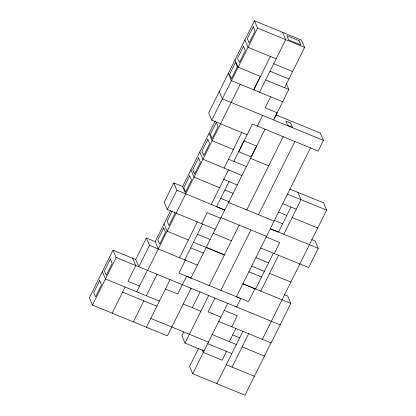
<?xml version="1.0" encoding="UTF-8"?>
<svg xmlns="http://www.w3.org/2000/svg" width="416" height="416" viewBox="0 0 416 416"><rect width="100%" height="100%" fill="white"/><g stroke="black" fill="none" stroke-linecap="round" stroke-linejoin="round"><path stroke-width="0.62" d="M247.094 134.774L211.791 120.156L208.66 112.85L254.452 20.8L301.48 40.123L304.611 47.429L284.58 87.698M135.58 259.464L113.017 250.193L89.346 297.773L92.477 305.074L167.404 335.858L191.069 288.283M92.477 305.074L116.147 257.494L113.017 250.193M146.39 238.02L135.699 259.511L138.83 266.817L149.521 245.32L146.39 238.02L155.199 241.639L158.33 248.94L197.371 265.158M229.034 181.594L216.554 206.674L224.775 210.07L185.734 193.856L182.603 186.555L173.794 182.931L164.216 202.186L167.346 209.492L215.197 229.325M112.143 313.154L125.138 287.035M167.346 209.492L176.925 190.237L173.794 182.931M211.791 120.156L231.426 80.678L282.703 101.748M254.452 20.8L257.582 28.101L231.431 80.683L228.296 73.377M155.199 241.639L170.492 210.896M182.603 186.555L215.223 120.983M172.198 210.964L167.133 221.146L168.974 225.441L174.881 213.564L174.195 211.952M136.718 291.793L147.394 270.338M147.638 270.436L240.235 84.297M133.38 321.88L143.848 300.836M146.37 295.76L157.045 274.3M270.358 56.462L253.75 89.851L260.416 76.445L238.134 67.194L235.004 59.894M259.537 92.232L285.693 39.655L282.563 32.349M179.525 257.743L197.35 221.91M224.13 168.074L241.795 132.574M146.406 327.236L170.076 279.656M201.687 223.714L207.168 212.69L220.683 218.301M211.266 204.459L228.467 169.874M184.725 259.906L202.55 224.073M233.839 161.413L252.434 124.036L318.11 151.055L323.419 140.384L320.289 133.078L276.219 114.972M185.364 260.172L178.948 273.073L190.975 278.013M270.639 96.793L265.153 107.817L277.196 112.819M257.364 126.09L262.668 115.419M190.96 278.049L265.008 129.199M274.404 118.03L276.744 113.329M273.655 119.938L288.824 89.44L286.416 83.824M192.296 307.72L200.117 292.001M183.804 331.937L181.886 335.795L185.016 343.096L204.079 350.932M209.16 285.532L239.205 225.134M246.771 209.924L283.197 136.708M185.016 343.096L208.686 295.521M214.958 298.095L208.12 311.844L220.906 317.101M220.854 290.337L250.9 229.939M258.466 214.729L294.892 141.513M198.474 348.608L189.602 366.434L192.733 373.734L244.972 395.2L270.998 342.893M192.733 373.734L227.75 303.352M310.482 147.919L236.444 296.743L248.492 301.647L254.909 288.746M236.605 306.992L240.828 298.501M290.976 207.043L278.502 232.128L270.26 228.758L318.256 248.305L308.677 267.561L260.681 248.014M231.785 326.778L237.281 315.728L224.255 310.378M229.356 341.635L235.903 328.474M273.374 253.172L255.549 289.006L242.866 283.832L290.852 303.394L271.17 342.961L218.754 321.428M274.248 253.526L279.729 242.502L266.167 236.99M283.826 234.27L301.028 199.69L297.898 192.39M226.502 351.426L222.139 360.194L203.32 352.456L202.114 349.648M260.775 291.127L278.595 255.294M216.866 383.651L242.887 331.339M232.071 367.104L248.674 333.72M262.361 339.342L326.654 210.106L323.523 202.805L289.645 189.03M287.466 194.178L326.654 210.106M282.734 203.694L296.296 209.206M292.141 217.558L317.762 227.973M269.594 273.4L290.862 282.043M274.42 220.402L282.656 223.766M251.659 266.157L264.342 271.331M248.841 271.814L261.529 276.988M257.582 28.101L304.611 47.429M276.151 58.843L248.04 47.289L244.91 39.988M269.994 71.214L288.912 78.988M265.663 79.924L288.824 89.44M323.419 140.384L222.378 98.868L219.248 91.562M250.5 158.366L268.705 165.844M228.53 159.234L246.412 166.582M224.864 189.972L233.095 193.357M278.58 212.046L286.806 215.426M228.571 202.446L274.056 221.135M311.605 239.559L315.125 241.004L318.256 248.305M176.925 190.237L185.734 193.856M221.005 217.656L266.49 236.345M213.2 233.345L231.405 240.812M255.876 257.681L268.544 262.886M206.216 247.38L224.422 254.857M224.38 254.935L193.518 242.232M284.201 294.642L287.721 296.093L290.852 303.394M149.521 245.32L158.33 248.94M240.812 298.537L186.592 276.255L177.72 294.086L165.412 289.032M116.147 257.494L280.16 324.886M139.573 286.057L127.993 281.299L135.814 265.574L132.683 258.274M183.248 304.002L200.866 311.241M159.401 301.116L105.472 278.954L102.341 271.653M232.7 334.911L239.684 337.782M122.611 292.11L156.879 306.192M212.207 334.589L236.335 344.505M242.128 346.887L264.446 356.054M150.795 318.417L208.463 342.113M207.678 343.694L231.811 353.605M226.278 364.723L254.389 376.277M220.714 198.318L228.935 201.713M273.728 63.71L292.609 71.557M233.371 149.5L212.176 140.702L209.05 133.396M241.982 175.49L202.94 159.271L199.81 151.97M223.735 179.39L237.25 185.006M219.58 187.741L194.048 177.138L190.918 169.837M197.501 234.229L210.148 239.481M188.344 240.016L167.149 231.213L164.018 223.912M190.705 247.889L203.356 253.126M244.041 140.858L238.67 151.705L251.222 156.915L256.589 146.068L244.041 140.858M99.642 280.571L93.735 292.448L95.576 296.743L101.483 284.866L99.642 280.571M110.318 259.111L104.411 270.988L106.252 275.283L112.159 263.406L110.318 259.111M235.466 62.457L229.559 74.334L231.4 78.629L237.307 66.752L235.466 62.457M243.474 46.358L237.567 58.235L239.408 62.53L245.315 50.653L243.474 46.358M253.235 26.738L247.328 38.615L249.168 42.91L255.076 31.034L253.235 26.738M163.748 227.952L157.841 239.829L159.682 244.124L165.589 232.248L163.748 227.952M189.701 175.776L183.794 187.652L185.635 191.953L191.542 180.071L189.701 175.776M198.593 157.908L192.681 169.785L194.522 174.08L200.434 162.204L198.593 157.908M207.828 139.339L201.921 151.216L203.762 155.511L209.669 143.634L207.828 139.339M216.252 122.408L210.34 134.29L212.181 138.585L218.093 126.708L216.252 122.408M299.052 40.669L286.863 35.662L288.704 39.957L300.893 44.964L299.052 40.669M290.638 123.006L285.813 121.02L287.654 125.315L292.484 127.301L290.638 123.006"/></g></svg>
